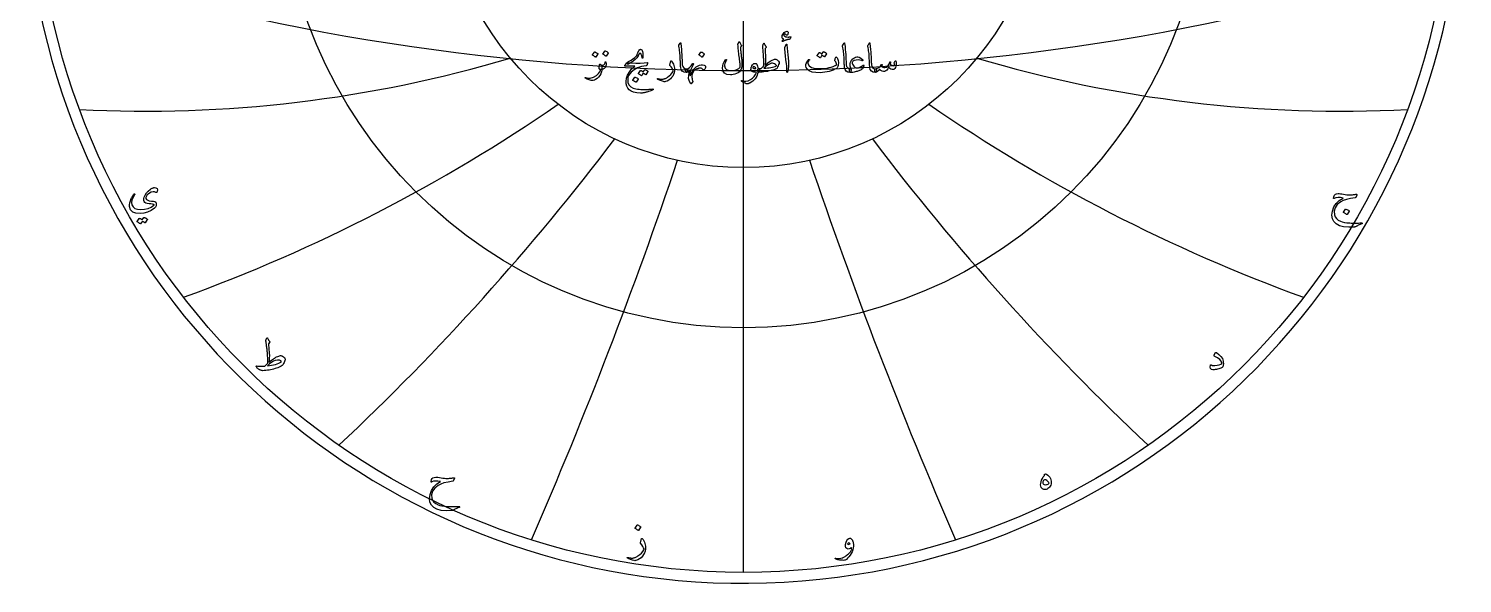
# Model space of a CAD drawing. Header units: millimetres. Extents: x -128 to 128, y -128 to 131.
# Drawn here: x -127.3 to 127.9, y -128 to -29.3 of the extents above; entities that cross this region are included whole.
import ezdxf

# ---------------------------------------------------------------- set-up
doc = ezdxf.new("R2010")
doc.units = ezdxf.units.MM
for name, color, linetype in [('CUT_OUTER', 1, 'Continuous'), ('ENGRAVE', 7, 'Continuous'), ('ENGRAVE_FINE', 8, 'Continuous'), ('TEXT', 5, 'Continuous')]:
    doc.layers.add(name, color=color, linetype=linetype)

msp = doc.modelspace()

# ---------------------------------------------------------------- linework, layer by layer
at = {"layer": 'CUT_OUTER'}
msp.add_arc((0, 0), 127.95, 185.9764, 87.8052, dxfattribs=at)
at = {"layer": 'ENGRAVE'}
for points in [[(0, -126), (0, 126)], [(0, -126), (0, -53.99)]]:
    msp.add_lwpolyline(points, dxfattribs=at)
for radius in [126, 82.48, 53.99]:
    msp.add_circle((0, 0), radius, dxfattribs=at)
for centre, radius, start, end in [((-106.5, 184.46), 228.41, 267.0638, 286.528), ((106.5, 184.46), 228.41, 253.472, 272.9362), ((-200.39, 200.39), 295.16, 289.9484, 304.5466), ((200.39, 200.39), 295.16, 235.4534, 250.0516), ((-367.59, 212.23), 432.4, 313.1212, 322.8533), ((367.59, 212.23), 432.4, 217.1467, 226.8788), ((-819.25, 219.52), 852.15, 336.50473, 341.37078), ((819.25, 219.52), 852.15, 198.62922, 203.49527)]:
    msp.add_arc(centre, radius, start, end, dxfattribs=at)
at = {"layer": 'ENGRAVE_FINE'}
msp.add_arc((0, 374), 410.72, 252.3099, 287.6901, dxfattribs=at)
at = {"layer": 'TEXT'}
for points in [[(8.19, -31.15), (8.1, -31.17), (8.01, -31.19), (7.93, -31.2), (7.85, -31.22), (7.79, -31.23), (7.73, -31.25), (7.68, -31.26), (7.63, -31.28), (7.59, -31.29), (7.53, -31.31), (7.47, -31.34), (7.4, -31.37), (7.32, -31.4), (7.23, -31.44), (7.13, -31.48), (7.02, -31.53), (6.98, -31.54), (6.94, -31.54), (6.91, -31.53), (6.88, -31.5), (6.87, -31.43), (6.91, -31.35), (7.01, -31.25), (7.17, -31.14), (7.05, -31.08), (6.96, -31), (6.9, -30.92), (6.86, -30.84), (6.86, -30.68), (6.9, -30.51), (6.98, -30.32), (7.11, -30.12), (7.26, -29.94), (7.42, -29.82), (7.59, -29.75), (7.76, -29.74), (7.85, -29.76), (7.91, -29.81), (7.95, -29.88), (7.95, -29.98), (7.93, -30.09), (7.91, -30.19), (7.87, -30.28), (7.82, -30.36), (7.77, -30.42), (7.73, -30.44), (7.68, -30.44), (7.65, -30.4), (7.6, -30.34), (7.55, -30.3), (7.49, -30.27), (7.43, -30.26), (7.36, -30.26), (7.3, -30.27), (7.25, -30.3), (7.2, -30.35), (7.17, -30.4), (7.16, -30.45), (7.18, -30.49), (7.21, -30.53), (7.35, -30.63), (7.51, -30.71), (7.7, -30.75), (7.92, -30.77), (7.94, -30.77), (7.96, -30.77), (7.99, -30.77), (8.01, -30.76), (8.04, -30.76), (8.07, -30.75), (8.1, -30.75), (8.14, -30.74), (8.18, -30.73), (8.21, -30.72), (8.24, -30.72), (8.27, -30.71), (8.29, -30.71), (8.32, -30.7), (8.33, -30.7), (8.35, -30.7), (8.38, -30.7), (8.4, -30.71), (8.42, -30.73), (8.44, -30.75), (8.45, -30.77), (8.45, -30.79), (8.45, -30.81), (8.44, -30.83), (8.37, -30.96), (8.31, -31.06), (8.25, -31.12), (8.19, -31.15)], [(-20.91, -35.48), (-20.86, -35.43), (-20.81, -35.38), (-20.76, -35.33), (-20.7, -35.28), (-20.63, -35.23), (-20.55, -35.18), (-20.47, -35.13), (-20.38, -35.08), (-20, -34.85), (-19.68, -34.65), (-19.44, -34.47), (-19.27, -34.32), (-19.13, -34.18), (-19.02, -34.02), (-18.93, -33.86), (-18.85, -33.69), (-18.82, -33.61), (-18.79, -33.53), (-18.76, -33.45), (-18.73, -33.38), (-18.7, -33.31), (-18.67, -33.25), (-18.64, -33.19), (-18.61, -33.14), (-18.56, -33.05), (-18.49, -32.99), (-18.42, -32.96), (-18.34, -32.94), (-18.27, -32.96), (-18.2, -32.99), (-18.13, -33.05), (-18.06, -33.14), (-17.98, -33.34), (-17.93, -33.62), (-17.9, -33.99), (-17.91, -34.45), (-17.91, -34.49), (-17.93, -34.52), (-17.95, -34.54), (-17.98, -34.54), (-18.01, -34.53), (-18.04, -34.52), (-18.06, -34.48), (-18.07, -34.44), (-18.12, -34.09), (-18.2, -33.84), (-18.31, -33.69), (-18.44, -33.64), (-18.47, -33.65), (-18.51, -33.66), (-18.54, -33.69), (-18.58, -33.74), (-18.59, -33.76), (-18.61, -33.79), (-18.63, -33.83), (-18.66, -33.87), (-18.68, -33.92), (-18.71, -33.97), (-18.75, -34.03), (-18.78, -34.1), (-18.99, -34.44), (-19.27, -34.76), (-19.63, -35.05), (-20.06, -35.32), (-20.06, -35.32), (-20.08, -35.33), (-20.1, -35.34), (-20.13, -35.36), (-20.17, -35.39), (-20.22, -35.42), (-20.28, -35.45), (-20.35, -35.49), (-20.49, -35.56), (-20.63, -35.58), (-20.77, -35.55), (-20.91, -35.48)], [(-11.28, -31.82), (-11.26, -31.8), (-11.25, -31.78), (-11.24, -31.78), (-11.22, -31.78), (-11.21, -31.79), (-11.19, -31.81), (-11.18, -31.86), (-11.17, -31.93), (-11.11, -32.47), (-11.06, -32.97), (-11.02, -33.43), (-10.99, -33.85), (-10.97, -34.21), (-10.96, -34.53), (-10.94, -34.82), (-10.93, -35.06), (-10.92, -35.27), (-10.91, -35.45), (-10.9, -35.58), (-10.9, -35.68), (-10.83, -35.98), (-10.69, -36.19), (-10.47, -36.33), (-10.17, -36.39), (-10.09, -36.41), (-10.04, -36.46), (-10.01, -36.54), (-10.02, -36.65), (-10.05, -36.82), (-10.09, -36.95), (-10.13, -37.02), (-10.17, -37.05), (-10.59, -36.99), (-10.9, -36.82), (-11.1, -36.55), (-11.19, -36.16), (-11.2, -35.97), (-11.21, -35.79), (-11.23, -35.6), (-11.24, -35.42), (-11.24, -35.23), (-11.25, -35.04), (-11.26, -34.85), (-11.27, -34.66), (-11.28, -34.31), (-11.3, -33.98), (-11.33, -33.69), (-11.36, -33.44), (-11.39, -33.2), (-11.43, -32.94), (-11.48, -32.67), (-11.53, -32.38), (-11.54, -32.33), (-11.53, -32.28), (-11.53, -32.24), (-11.51, -32.2)], [(-0.84, -31.65), (-0.83, -31.62), (-0.81, -31.61), (-0.79, -31.6), (-0.77, -31.59), (-0.74, -31.6), (-0.72, -31.61), (-0.71, -31.63), (-0.69, -31.66), (-0.63, -31.83), (-0.55, -31.97), (-0.48, -32.09), (-0.4, -32.19), (-0.37, -32.23), (-0.36, -32.27), (-0.38, -32.31), (-0.4, -32.36), (-0.42, -32.39), (-0.44, -32.41), (-0.45, -32.44), (-0.47, -32.46), (-0.48, -32.48), (-0.5, -32.5), (-0.51, -32.52), (-0.52, -32.53), (-0.54, -32.56), (-0.55, -32.59), (-0.56, -32.63), (-0.56, -32.68), (-0.55, -32.8), (-0.54, -32.94), (-0.53, -33.09), (-0.51, -33.25), (-0.49, -33.42), (-0.47, -33.6), (-0.45, -33.79), (-0.42, -34), (-0.4, -34.2), (-0.37, -34.39), (-0.35, -34.57), (-0.33, -34.74), (-0.32, -34.9), (-0.31, -35.04), (-0.3, -35.17), (-0.29, -35.3), (-0.28, -35.66), (-0.31, -36), (-0.38, -36.32), (-0.48, -36.62), (-0.59, -36.8), (-0.75, -36.97), (-0.97, -37.12), (-1.24, -37.26), (-1.54, -37.37), (-1.83, -37.45), (-2.09, -37.5), (-2.33, -37.51), (-2.95, -37.43), (-3.39, -37.19), (-3.65, -36.82), (-3.74, -36.29), (-3.71, -35.9), (-3.61, -35.52), (-3.43, -35.14), (-3.19, -34.77), (-3.17, -34.75), (-3.15, -34.74), (-3.13, -34.73), (-3.11, -34.74), (-3.09, -34.75), (-3.07, -34.76), (-3.06, -34.77), (-3.05, -34.79), (-3.05, -34.81), (-3.05, -34.84), (-3.05, -34.86), (-3.07, -34.88), (-3.23, -35.21), (-3.35, -35.48), (-3.41, -35.71), (-3.42, -35.89), (-3.3, -36.28), (-3.04, -36.55), (-2.64, -36.7), (-2.09, -36.74), (-1.6, -36.69), (-1.19, -36.56), (-0.85, -36.37), (-0.58, -36.11), (-0.58, -35.98), (-0.59, -35.83), (-0.61, -35.66), (-0.62, -35.47), (-0.65, -35.26), (-0.67, -35.03), (-0.71, -34.77), (-0.74, -34.49), (-0.78, -34.2), (-0.81, -33.92), (-0.84, -33.64), (-0.87, -33.37), (-0.9, -33.1), (-0.93, -32.83), (-0.95, -32.57), (-0.97, -32.31), (-1, -32.07), (-1, -32.04), (-0.99, -32.01), (-0.99, -31.99), (-0.98, -31.96)], [(3.59, -31.91), (3.61, -31.89), (3.62, -31.88), (3.64, -31.87), (3.65, -31.87), (3.66, -31.88), (3.67, -31.89), (3.69, -31.91), (3.7, -31.93), (3.74, -32.03), (3.79, -32.12), (3.83, -32.2), (3.87, -32.28), (3.91, -32.34), (3.94, -32.4), (3.98, -32.45), (4.01, -32.49), (4.03, -32.53), (4.04, -32.56), (4.03, -32.6), (4.01, -32.64), (3.86, -32.82), (3.85, -32.85), (3.83, -32.89), (3.83, -32.93), (3.83, -32.97), (3.85, -33.32), (3.87, -33.62), (3.89, -33.88), (3.9, -34.1), (3.91, -34.28), (3.92, -34.42), (3.92, -34.52), (3.92, -34.58), (3.92, -34.75), (3.92, -34.92), (3.91, -35.08), (3.9, -35.23), (3.88, -35.37), (3.87, -35.5), (3.85, -35.63), (3.83, -35.74), (4.32, -35.36), (4.75, -35.07), (5.11, -34.87), (5.4, -34.75), (5.53, -34.72), (5.65, -34.71), (5.76, -34.71), (5.85, -34.74), (5.97, -34.8), (6.09, -34.91), (6.21, -35.05), (6.32, -35.23), (6.33, -35.27), (6.34, -35.32), (6.34, -35.38), (6.33, -35.44), (6.25, -35.66), (6.17, -35.88), (6.07, -36.08), (5.96, -36.27), (5.85, -36.39), (5.69, -36.5), (5.49, -36.59), (5.24, -36.66), (4.91, -36.73), (4.59, -36.8), (4.26, -36.86), (3.94, -36.91), (3.62, -36.96), (3.31, -36.99), (2.99, -37.02), (2.68, -37.05), (2.65, -37.04), (2.61, -37.01), (2.59, -36.96), (2.56, -36.89), (2.53, -36.8), (2.52, -36.72), (2.52, -36.64), (2.53, -36.56), (2.55, -36.49), (2.58, -36.44), (2.63, -36.41), (2.68, -36.39), (2.76, -36.39), (2.83, -36.38), (2.89, -36.38), (2.95, -36.37), (3.01, -36.36), (3.07, -36.36), (3.12, -36.35), (3.16, -36.35), (3.57, -35.96), (3.57, -35.94), (3.57, -35.92), (3.58, -35.89), (3.58, -35.86), (3.59, -35.82), (3.59, -35.78), (3.59, -35.73), (3.6, -35.68), (3.6, -35.62), (3.6, -35.56), (3.6, -35.5), (3.6, -35.43), (3.6, -35.36), (3.6, -35.28), (3.6, -35.2), (3.6, -35.12), (3.6, -35.03), (3.6, -34.92), (3.6, -34.79), (3.59, -34.64), (3.58, -34.48), (3.57, -34.3), (3.56, -34.1), (3.55, -33.89), (3.51, -33.41), (3.49, -33.04), (3.46, -32.77), (3.44, -32.59), (3.42, -32.48), (3.41, -32.39), (3.4, -32.33), (3.4, -32.3), (3.42, -32.24), (3.44, -32.18), (3.47, -32.13), (3.49, -32.08), (3.51, -32.03), (3.54, -31.99), (3.56, -31.95), (3.59, -31.91)], [(7.53, -32.18), (7.6, -32.05), (7.66, -32), (7.7, -32.04), (7.73, -32.17), (7.89, -33.95), (7.99, -35.04), (8.01, -35.91), (7.96, -36.56), (7.83, -36.99), (7.8, -37.03), (7.78, -37.05), (7.76, -37.05), (7.75, -37.04), (7.74, -37.02), (7.73, -36.99), (7.72, -36.95), (7.72, -36.91), (7.72, -36.6), (7.7, -36.27), (7.68, -35.91), (7.63, -35.54), (7.62, -35.45), (7.59, -35.18), (7.55, -34.76), (7.48, -34.16), (7.32, -32.85), (7.32, -32.78), (7.32, -32.72), (7.33, -32.66), (7.35, -32.6)], [(17.89, -31.82), (17.91, -31.8), (17.92, -31.78), (17.93, -31.78), (17.95, -31.78), (17.96, -31.79), (17.98, -31.81), (17.99, -31.86), (18, -31.93), (18.06, -32.47), (18.11, -32.97), (18.15, -33.43), (18.18, -33.85), (18.2, -34.21), (18.21, -34.53), (18.23, -34.82), (18.24, -35.06), (18.25, -35.27), (18.26, -35.45), (18.27, -35.58), (18.27, -35.68), (18.34, -35.98), (18.48, -36.19), (18.7, -36.33), (19, -36.39), (19.08, -36.41), (19.13, -36.46), (19.16, -36.54), (19.15, -36.65), (19.12, -36.82), (19.08, -36.95), (19.04, -37.02), (19, -37.05), (18.58, -36.99), (18.27, -36.82), (18.07, -36.55), (17.98, -36.16), (17.97, -35.97), (17.96, -35.79), (17.94, -35.6), (17.93, -35.42), (17.93, -35.23), (17.92, -35.04), (17.91, -34.85), (17.9, -34.66), (17.89, -34.31), (17.87, -33.98), (17.84, -33.69), (17.81, -33.44), (17.78, -33.2), (17.74, -32.94), (17.69, -32.67), (17.64, -32.38), (17.63, -32.33), (17.64, -32.28), (17.64, -32.24), (17.66, -32.2)], [(22.39, -31.82), (22.4, -31.8), (22.41, -31.78), (22.43, -31.78), (22.44, -31.78), (22.46, -31.79), (22.47, -31.81), (22.48, -31.86), (22.5, -31.93), (22.56, -32.47), (22.61, -32.97), (22.64, -33.43), (22.67, -33.85), (22.69, -34.21), (22.7, -34.53), (22.72, -34.82), (22.73, -35.06), (22.74, -35.27), (22.75, -35.45), (22.76, -35.58), (22.76, -35.68), (22.83, -35.98), (22.97, -36.19), (23.19, -36.33), (23.49, -36.39), (23.57, -36.41), (23.63, -36.46), (23.65, -36.54), (23.64, -36.65), (23.61, -36.82), (23.57, -36.95), (23.53, -37.02), (23.49, -37.05), (23.07, -36.99), (22.76, -36.82), (22.56, -36.55), (22.47, -36.16), (22.46, -35.97), (22.45, -35.79), (22.44, -35.6), (22.43, -35.42), (22.42, -35.23), (22.41, -35.04), (22.4, -34.85), (22.39, -34.66), (22.38, -34.31), (22.36, -33.98), (22.34, -33.69), (22.31, -33.44), (22.27, -33.2), (22.23, -32.94), (22.19, -32.67), (22.13, -32.38), (22.13, -32.33), (22.13, -32.28), (22.14, -32.24), (22.16, -32.2)], [(-25.48, -35.62), (-25.4, -35.73), (-25.33, -35.84), (-25.28, -35.95), (-25.25, -36.05), (-25.24, -36.16), (-25.23, -36.3), (-25.23, -36.45), (-25.24, -36.63), (-25.3, -36.97), (-25.42, -37.29), (-25.6, -37.59), (-25.83, -37.89), (-26.08, -38.14), (-26.33, -38.32), (-26.56, -38.44), (-26.79, -38.48), (-27.15, -38.47), (-27.5, -38.4), (-27.83, -38.28), (-28.16, -38.1), (-28.18, -38.09), (-28.2, -38.07), (-28.21, -38.06), (-28.22, -38.04), (-28.22, -38.02), (-28.21, -38), (-28.21, -37.99), (-28.19, -37.97), (-28.18, -37.97), (-28.16, -37.96), (-28.14, -37.97), (-28.11, -37.97), (-27.99, -38.01), (-27.88, -38.03), (-27.77, -38.06), (-27.66, -38.07), (-27.56, -38.08), (-27.46, -38.08), (-27.37, -38.08), (-27.28, -38.07), (-26.7, -37.9), (-26.2, -37.63), (-25.8, -37.24), (-25.49, -36.75), (-25.48, -36.73), (-25.48, -36.71), (-25.48, -36.67), (-25.48, -36.63), (-25.49, -36.6), (-25.53, -36.56), (-25.59, -36.51), (-25.67, -36.45), (-25.7, -36.41), (-25.73, -36.35), (-25.73, -36.29), (-25.73, -36.22), (-25.62, -35.67), (-25.6, -35.6), (-25.56, -35.56), (-25.53, -35.57), (-25.48, -35.62)], [(-26.52, -33.42), (-26.52, -33.41), (-26.5, -33.41), (-26.49, -33.41), (-26.47, -33.41), (-26.33, -33.47), (-26.19, -33.54), (-26.07, -33.62), (-25.95, -33.71), (-25.94, -33.73), (-25.93, -33.74), (-25.94, -33.76), (-25.94, -33.77), (-26.29, -34.32), (-26.3, -34.34), (-26.31, -34.34), (-26.33, -34.33), (-26.36, -34.32), (-26.38, -34.3), (-26.41, -34.28), (-26.45, -34.25), (-26.51, -34.21), (-26.58, -34.17), (-26.66, -34.12), (-26.76, -34.06), (-26.87, -34), (-26.88, -33.99), (-26.89, -33.98), (-26.89, -33.96), (-26.88, -33.95)], [(-24.57, -35.14), (-24.54, -35.14), (-24.51, -35.16), (-24.49, -35.19), (-24.49, -35.22), (-24.47, -35.48), (-24.48, -35.71), (-24.52, -35.91), (-24.59, -36.09), (-24.69, -36.25), (-24.82, -36.37), (-24.98, -36.45), (-25.17, -36.5), (-25.31, -36.52), (-25.44, -36.51), (-25.56, -36.49), (-25.67, -36.45), (-25.71, -36.42), (-25.73, -36.37), (-25.74, -36.3), (-25.73, -36.22), (-25.62, -35.67), (-25.61, -35.62), (-25.6, -35.59), (-25.58, -35.57), (-25.57, -35.56), (-25.55, -35.57), (-25.53, -35.58), (-25.51, -35.59), (-25.49, -35.62), (-25.43, -35.68), (-25.36, -35.73), (-25.28, -35.76), (-25.17, -35.78), (-25.07, -35.78), (-24.97, -35.76), (-24.88, -35.73), (-24.8, -35.67), (-24.73, -35.58), (-24.68, -35.48), (-24.65, -35.37), (-24.64, -35.23), (-24.64, -35.19), (-24.63, -35.16), (-24.6, -35.14), (-24.57, -35.14)], [(-24.7, -33.25), (-24.69, -33.24), (-24.67, -33.23), (-24.66, -33.23), (-24.64, -33.23), (-24.5, -33.29), (-24.36, -33.36), (-24.24, -33.44), (-24.12, -33.54), (-24.11, -33.55), (-24.11, -33.57), (-24.11, -33.58), (-24.11, -33.6), (-24.46, -34.15), (-24.47, -34.16), (-24.49, -34.17), (-24.5, -34.16), (-24.53, -34.14), (-24.55, -34.13), (-24.58, -34.11), (-24.63, -34.08), (-24.68, -34.04), (-24.75, -34), (-24.83, -33.95), (-24.93, -33.89), (-25.04, -33.82), (-25.05, -33.81), (-25.06, -33.8), (-25.06, -33.79), (-25.05, -33.78)], [(-20.12, -35.35), (-19.19, -35.39), (-18.39, -35.39), (-17.71, -35.37), (-17.15, -35.31), (-17.14, -35.31), (-17.12, -35.31), (-17.11, -35.31), (-17.1, -35.32), (-17.09, -35.33), (-17.09, -35.34), (-17.09, -35.36), (-17.09, -35.38), (-17.1, -35.44), (-17.12, -35.5), (-17.13, -35.56), (-17.14, -35.61), (-17.16, -35.65), (-17.17, -35.69), (-17.18, -35.73), (-17.19, -35.75), (-17.21, -35.8), (-17.24, -35.83), (-17.27, -35.85), (-17.31, -35.86), (-18.15, -36.01), (-18.87, -36.25), (-19.5, -36.58), (-20.01, -36.99), (-20.27, -37.28), (-20.45, -37.59), (-20.57, -37.92), (-20.62, -38.27), (-20.57, -38.82), (-20.4, -39.26), (-20.09, -39.6), (-19.64, -39.85), (-19.41, -39.92), (-19.16, -39.98), (-18.89, -40.03), (-18.59, -40.06), (-18.27, -40.09), (-17.93, -40.1), (-17.57, -40.1), (-17.18, -40.09), (-17.05, -40.08), (-16.91, -40.07), (-16.78, -40.06), (-16.65, -40.05), (-16.52, -40.04), (-16.4, -40.03), (-16.28, -40.01), (-16.17, -40), (-16.13, -40), (-16.11, -40.01), (-16.09, -40.03), (-16.09, -40.06), (-16.09, -40.09), (-16.1, -40.12), (-16.11, -40.14), (-16.13, -40.15), (-16.34, -40.24), (-16.53, -40.32), (-16.71, -40.39), (-16.89, -40.45), (-17.05, -40.5), (-17.2, -40.55), (-17.33, -40.59), (-17.46, -40.62), (-17.58, -40.65), (-17.69, -40.67), (-17.8, -40.69), (-17.91, -40.7), (-18.02, -40.72), (-18.12, -40.72), (-18.22, -40.73), (-18.32, -40.73), (-19, -40.67), (-19.56, -40.56), (-20.02, -40.38), (-20.36, -40.14), (-20.6, -39.85), (-20.78, -39.5), (-20.88, -39.1), (-20.9, -38.66), (-20.83, -38.1), (-20.66, -37.56), (-20.39, -37.04), (-20.02, -36.54), (-19.88, -36.38), (-19.71, -36.24), (-19.53, -36.1), (-19.33, -35.96), (-21.09, -35.95), (-21.13, -35.93), (-21.15, -35.9), (-21.14, -35.85), (-21.11, -35.79), (-21.05, -35.7), (-21, -35.62), (-20.95, -35.55), (-20.91, -35.48), (-20.87, -35.43), (-20.84, -35.39), (-20.81, -35.36), (-20.79, -35.33), (-20.74, -35.33), (-20.62, -35.33), (-20.41, -35.34), (-20.12, -35.35)], [(-12.94, -35.02), (-12.94, -35.01), (-12.94, -35), (-12.93, -34.99), (-12.92, -34.98), (-12.9, -34.98), (-12.88, -34.99), (-12.85, -35.01), (-12.81, -35.04), (-12.68, -35.2), (-12.57, -35.38), (-12.47, -35.59), (-12.39, -35.82), (-12.33, -36.07), (-12.3, -36.31), (-12.28, -36.55), (-12.29, -36.79), (-12.36, -37.1), (-12.46, -37.4), (-12.61, -37.69), (-12.8, -37.97), (-13.03, -38.22), (-13.29, -38.42), (-13.58, -38.58), (-13.9, -38.69), (-13.99, -38.7), (-14.08, -38.71), (-14.16, -38.7), (-14.25, -38.68), (-14.45, -38.61), (-14.63, -38.54), (-14.79, -38.48), (-14.94, -38.43), (-15.06, -38.38), (-15.16, -38.33), (-15.24, -38.29), (-15.3, -38.26), (-15.32, -38.25), (-15.33, -38.24), (-15.33, -38.22), (-15.33, -38.21), (-15.33, -38.2), (-15.33, -38.19), (-15.32, -38.17), (-15.31, -38.16), (-15.3, -38.15), (-15.28, -38.15), (-15.27, -38.15), (-15.25, -38.16), (-15.12, -38.19), (-15, -38.22), (-14.89, -38.24), (-14.78, -38.25), (-14.68, -38.26), (-14.58, -38.27), (-14.48, -38.27), (-14.39, -38.26), (-14.3, -38.24), (-14.2, -38.22), (-14.1, -38.19), (-14, -38.15), (-13.9, -38.11), (-13.79, -38.05), (-13.68, -37.99), (-13.56, -37.92), (-13.24, -37.68), (-12.96, -37.43), (-12.74, -37.16), (-12.55, -36.87), (-12.54, -36.85), (-12.53, -36.82), (-12.53, -36.79), (-12.54, -36.75), (-12.61, -36.55), (-12.73, -36.32), (-12.9, -36.08), (-13.1, -35.8), (-13.11, -35.79), (-13.12, -35.77), (-13.12, -35.76), (-13.12, -35.75)], [(-9.01, -36.99), (-9.09, -37.16), (-9.15, -37.34), (-9.19, -37.53), (-9.2, -37.73), (-9.19, -37.93), (-9.17, -38.15), (-9.12, -38.37), (-9.05, -38.6), (-9.05, -38.63), (-9.04, -38.65), (-9.05, -38.68), (-9.05, -38.69), (-9.32, -39.06), (-9.34, -39.09), (-9.36, -39.1), (-9.38, -39.11), (-9.4, -39.1), (-9.64, -38.67), (-9.77, -38.15), (-9.76, -37.53), (-9.63, -36.81), (-9.75, -36.91), (-9.89, -36.99), (-10.03, -37.03), (-10.17, -37.05), (-10.2, -37.04), (-10.23, -37.01), (-10.26, -36.96), (-10.28, -36.89), (-10.29, -36.85), (-10.3, -36.81), (-10.31, -36.77), (-10.32, -36.73), (-10.32, -36.69), (-10.32, -36.65), (-10.33, -36.61), (-10.33, -36.57), (-10.33, -36.49), (-10.3, -36.44), (-10.25, -36.41), (-10.17, -36.39), (-9.88, -36.33), (-9.6, -36.16), (-9.34, -35.9), (-9.09, -35.55), (-9.06, -35.51), (-9.02, -35.48), (-8.99, -35.47), (-8.95, -35.48), (-8.93, -35.51), (-8.91, -35.53), (-8.91, -35.56), (-8.92, -35.59), (-8.99, -35.71), (-9.05, -35.82), (-9.11, -35.94), (-9.17, -36.06), (-9.22, -36.18), (-9.27, -36.3), (-9.33, -36.43), (-9.37, -36.55), (-9.48, -36.9), (-9.54, -37.19), (-9.55, -37.44), (-9.52, -37.65), (-9.52, -37.65), (-9.51, -37.66), (-9.51, -37.66), (-9.51, -37.66), (-9.51, -37.66), (-9.51, -37.66), (-9.51, -37.65), (-9.5, -37.65), (-9.46, -37.54), (-9.41, -37.44), (-9.37, -37.34), (-9.32, -37.24), (-9.27, -37.15), (-9.22, -37.06), (-9.16, -36.96), (-9.11, -36.87), (-9.06, -36.81), (-9.03, -36.77), (-8.99, -36.76), (-8.97, -36.77), (-8.95, -36.8), (-8.96, -36.84), (-8.98, -36.91), (-9.01, -36.99)], [(-7.18, -36.6), (-7.28, -36.45), (-7.4, -36.35), (-7.55, -36.3), (-7.73, -36.29), (-7.83, -36.3), (-7.93, -36.32), (-8.03, -36.34), (-8.13, -36.37), (-8.22, -36.4), (-8.32, -36.43), (-8.42, -36.47), (-8.51, -36.52), (-8.67, -36.63), (-8.83, -36.78), (-8.97, -36.98), (-9.11, -37.22), (-9.14, -37.27), (-9.18, -37.3), (-9.21, -37.31), (-9.24, -37.3), (-9.27, -37.27), (-9.28, -37.24), (-9.28, -37.2), (-9.26, -37.15), (-9.23, -37.1), (-9.21, -37.04), (-9.18, -37), (-9.16, -36.96), (-9.15, -36.92), (-9.13, -36.9), (-9.12, -36.87), (-9.11, -36.86), (-9, -36.7), (-8.89, -36.55), (-8.78, -36.41), (-8.66, -36.29), (-8.54, -36.18), (-8.42, -36.08), (-8.3, -36), (-8.18, -35.92), (-7.85, -35.77), (-7.55, -35.7), (-7.28, -35.69), (-7.02, -35.75), (-6.91, -35.81), (-6.84, -35.88), (-6.79, -35.96), (-6.77, -36.07), (-6.78, -36.2), (-6.82, -36.33), (-6.89, -36.46), (-6.99, -36.57), (-7.05, -36.62), (-7.1, -36.64), (-7.15, -36.63), (-7.18, -36.6)], [(-7.58, -33.43), (-7.57, -33.42), (-7.56, -33.42), (-7.54, -33.41), (-7.52, -33.42), (-7.38, -33.47), (-7.25, -33.54), (-7.12, -33.63), (-7.01, -33.72), (-7, -33.74), (-6.99, -33.75), (-6.99, -33.76), (-7, -33.78), (-7.34, -34.33), (-7.35, -34.34), (-7.37, -34.35), (-7.39, -34.34), (-7.41, -34.32), (-7.43, -34.31), (-7.47, -34.29), (-7.51, -34.26), (-7.57, -34.22), (-7.63, -34.18), (-7.72, -34.13), (-7.81, -34.07), (-7.92, -34), (-7.94, -33.99), (-7.94, -33.98), (-7.94, -33.97), (-7.94, -33.96)], [(2.54, -37.13), (2.37, -37.72), (2.08, -38.22), (1.68, -38.63), (1.16, -38.93), (1.09, -38.96), (1.02, -38.99), (0.95, -39.02), (0.88, -39.04), (0.81, -39.06), (0.75, -39.07), (0.68, -39.08), (0.62, -39.08), (0.46, -39.06), (0.26, -38.98), (0, -38.84), (-0.31, -38.64), (-0.34, -38.61), (-0.36, -38.59), (-0.37, -38.56), (-0.36, -38.53), (-0.34, -38.51), (-0.32, -38.5), (-0.29, -38.51), (-0.26, -38.52), (0.06, -38.62), (0.42, -38.62), (0.82, -38.52), (1.26, -38.31), (1.62, -38.07), (1.91, -37.78), (2.15, -37.45), (2.32, -37.08), (2.32, -37.07), (2.31, -37.06), (2.31, -37.05), (2.3, -37.05), (2.05, -37.03), (1.83, -37), (1.66, -36.96), (1.52, -36.9), (1.41, -36.81), (1.35, -36.69), (1.32, -36.53), (1.33, -36.33), (1.34, -36.31), (1.34, -36.28), (1.35, -36.26), (1.35, -36.23), (1.36, -36.2), (1.37, -36.17), (1.38, -36.14), (1.39, -36.11), (1.48, -35.9), (1.58, -35.73), (1.7, -35.59), (1.84, -35.49), (1.98, -35.44), (2.11, -35.44), (2.23, -35.49), (2.34, -35.61), (2.43, -35.77), (2.51, -35.95), (2.55, -36.16), (2.58, -36.39), (2.59, -36.39), (2.61, -36.39), (2.62, -36.39), (2.63, -36.39), (2.65, -36.39), (2.66, -36.39), (2.67, -36.38), (2.69, -36.38), (2.74, -36.4), (2.78, -36.43), (2.8, -36.48), (2.82, -36.55), (2.83, -36.63), (2.83, -36.71), (2.82, -36.8), (2.8, -36.88), (2.77, -36.95), (2.75, -37), (2.72, -37.03), (2.69, -37.05), (2.55, -37.05), (2.55, -37.06), (2.55, -37.08), (2.54, -37.1), (2.54, -37.13)], [(5.15, -35.4), (5.11, -35.41), (5.08, -35.41), (5.04, -35.42), (5, -35.43), (4.64, -35.57), (4.29, -35.76), (3.94, -36.01), (3.6, -36.32), (3.94, -36.29), (4.27, -36.25), (4.57, -36.21), (4.86, -36.16), (5.13, -36.11), (5.38, -36.05), (5.62, -35.98), (5.84, -35.91), (5.86, -35.9), (5.87, -35.89), (5.87, -35.87), (5.86, -35.85), (5.7, -35.66), (5.53, -35.52), (5.35, -35.44), (5.15, -35.4)], [(16.57, -34.35), (16.62, -34.41), (16.67, -34.47), (16.71, -34.55), (16.74, -34.63), (16.78, -34.71), (16.81, -34.81), (16.83, -34.9), (16.85, -35.01), (16.88, -35.21), (16.88, -35.42), (16.87, -35.62), (16.84, -35.82), (16.78, -36), (16.72, -36.14), (16.64, -36.25), (16.54, -36.33), (16.25, -36.48), (15.93, -36.63), (15.59, -36.75), (15.24, -36.86), (14.87, -36.95), (14.48, -37.01), (14.07, -37.06), (13.64, -37.1), (12.84, -37.09), (12.19, -36.98), (11.67, -36.76), (11.3, -36.44), (11.15, -36.19), (11.08, -35.93), (11.09, -35.64), (11.19, -35.33), (11.22, -35.27), (11.26, -35.2), (11.3, -35.13), (11.34, -35.06), (11.4, -34.99), (11.45, -34.92), (11.51, -34.84), (11.58, -34.77), (11.6, -34.74), (11.63, -34.73), (11.65, -34.73), (11.67, -34.73), (11.69, -34.74), (11.71, -34.75), (11.72, -34.77), (11.73, -34.79), (11.73, -34.81), (11.73, -34.83), (11.72, -34.85), (11.7, -34.87), (11.64, -34.94), (11.59, -35.02), (11.54, -35.1), (11.49, -35.18), (11.46, -35.26), (11.45, -35.33), (11.45, -35.41), (11.46, -35.48), (11.68, -35.89), (12.11, -36.18), (12.74, -36.34), (13.56, -36.38), (14.02, -36.37), (14.45, -36.33), (14.86, -36.27), (15.25, -36.19), (15.62, -36.09), (15.97, -35.97), (16.3, -35.83), (16.6, -35.67), (16.57, -35.52), (16.5, -35.36), (16.4, -35.18), (16.25, -34.98), (16.25, -34.96), (16.25, -34.92), (16.26, -34.87), (16.27, -34.8), (16.27, -34.8), (16.27, -34.79), (16.28, -34.78), (16.28, -34.78), (16.3, -34.69), (16.33, -34.58), (16.38, -34.47), (16.44, -34.35), (16.46, -34.31), (16.49, -34.29), (16.53, -34.31), (16.57, -34.35)], [(14.21, -33.38), (14.22, -33.37), (14.23, -33.37), (14.25, -33.36), (14.27, -33.37), (14.34, -33.39), (14.41, -33.42), (14.47, -33.45), (14.54, -33.49), (14.6, -33.53), (14.66, -33.57), (14.72, -33.61), (14.78, -33.66), (14.79, -33.68), (14.8, -33.69), (14.8, -33.71), (14.79, -33.73), (14.44, -34.28), (14.43, -34.29), (14.42, -34.29), (14.4, -34.28), (14.37, -34.27), (14.36, -34.25), (14.33, -34.23), (14.3, -34.21), (14.25, -34.18), (14.2, -34.15), (14.13, -34.11), (14.05, -34.06), (13.96, -34.01), (13.69, -34.44), (13.67, -34.45), (13.66, -34.46), (13.64, -34.45), (13.61, -34.43), (13.59, -34.42), (13.56, -34.4), (13.52, -34.37), (13.46, -34.33), (13.39, -34.29), (13.31, -34.24), (13.21, -34.18), (13.1, -34.11), (13.09, -34.1), (13.09, -34.09), (13.09, -34.08), (13.1, -34.07), (13.45, -33.54), (13.46, -33.53), (13.47, -33.53), (13.49, -33.52), (13.51, -33.53), (13.57, -33.54), (13.63, -33.57), (13.69, -33.59), (13.74, -33.62), (13.8, -33.66), (13.85, -33.69), (13.9, -33.73), (13.95, -33.76)], [(21.44, -35.86), (21.25, -36.3), (21.22, -36.34), (21.2, -36.38), (21.18, -36.4), (21.15, -36.42), (21.04, -36.5), (20.92, -36.57), (20.79, -36.64), (20.65, -36.7), (20.51, -36.76), (20.36, -36.81), (20.2, -36.87), (20.03, -36.91), (19.72, -36.99), (19.44, -37.04), (19.2, -37.06), (19, -37.05), (18.92, -37.01), (18.87, -36.94), (18.84, -36.84), (18.85, -36.7), (18.86, -36.57), (18.89, -36.48), (18.93, -36.42), (18.97, -36.39), (18.98, -36.39), (18.98, -36.39), (18.99, -36.39), (19, -36.39), (19.05, -36.4), (19.11, -36.4), (19.16, -36.4), (19.21, -36.39), (19.12, -36.26), (19.05, -36.12), (19, -35.96), (18.98, -35.79), (18.97, -35.48), (19.03, -35.21), (19.14, -34.97), (19.3, -34.77), (19.52, -34.57), (19.73, -34.43), (19.94, -34.32), (20.14, -34.27), (20.36, -34.27), (20.6, -34.35), (20.88, -34.51), (21.18, -34.75), (21.22, -34.79), (21.23, -34.83), (21.23, -34.87), (21.21, -34.92), (21.18, -34.95), (21.15, -34.97), (21.11, -34.98), (21.06, -34.96), (20.72, -34.86), (20.38, -34.83), (20.03, -34.86), (19.69, -34.95), (19.55, -35.01), (19.45, -35.07), (19.37, -35.14), (19.33, -35.22), (19.32, -35.31), (19.35, -35.44), (19.42, -35.59), (19.52, -35.77), (19.65, -35.95), (19.77, -36.08), (19.88, -36.17), (19.99, -36.22), (20.21, -36.24), (20.44, -36.21), (20.68, -36.14), (20.91, -36.01), (21.12, -35.87), (21.23, -35.8), (21.31, -35.76), (21.38, -35.75), (21.42, -35.77), (21.44, -35.79), (21.45, -35.81), (21.45, -35.84), (21.44, -35.86)], [(27.01, -34.98), (27.03, -34.97), (27.05, -34.97), (27.07, -34.99), (27.09, -35.02), (27.12, -35.08), (27.14, -35.15), (27.15, -35.26), (27.16, -35.38), (27.16, -35.53), (27.15, -35.67), (27.13, -35.8), (27.11, -35.93), (27.02, -36.19), (26.93, -36.38), (26.84, -36.49), (26.73, -36.53), (26.47, -36.51), (26.24, -36.45), (26.02, -36.33), (25.82, -36.16), (25.68, -36.43), (25.52, -36.64), (25.34, -36.79), (25.12, -36.88), (24.9, -36.9), (24.68, -36.84), (24.45, -36.71), (24.22, -36.5), (24.03, -36.74), (23.85, -36.91), (23.67, -37.01), (23.49, -37.05), (23.46, -37.03), (23.42, -36.97), (23.39, -36.87), (23.36, -36.73), (23.35, -36.59), (23.37, -36.49), (23.41, -36.42), (23.49, -36.39), (23.83, -36.32), (24.12, -36.17), (24.37, -35.95), (24.58, -35.66), (24.59, -35.64), (24.6, -35.63), (24.62, -35.62), (24.63, -35.62), (24.65, -35.62), (24.66, -35.63), (24.68, -35.64), (24.69, -35.65), (24.7, -35.69), (24.68, -35.76), (24.64, -35.85), (24.58, -35.97), (24.66, -36.06), (24.78, -36.13), (24.95, -36.18), (25.17, -36.2), (25.43, -36.14), (25.67, -35.96), (25.87, -35.65), (26.03, -35.22), (26.04, -35.19), (26.05, -35.18), (26.06, -35.17), (26.07, -35.17), (26.09, -35.17), (26.11, -35.17), (26.13, -35.18), (26.14, -35.19), (26.15, -35.21), (26.15, -35.23), (26.16, -35.25), (26.15, -35.27), (26.08, -35.57), (26.17, -35.65), (26.27, -35.71), (26.39, -35.77), (26.52, -35.82), (26.66, -35.85), (26.76, -35.86), (26.83, -35.84), (26.87, -35.8), (26.88, -35.73), (26.87, -35.64), (26.85, -35.52), (26.8, -35.38), (26.81, -35.33), (26.85, -35.25), (26.91, -35.13), (27.01, -34.98)], [(-19.35, -37.89), (-19.34, -37.89), (-19.32, -37.88), (-19.31, -37.88), (-19.29, -37.88), (-19.15, -37.94), (-19.01, -38.01), (-18.89, -38.09), (-18.77, -38.18), (-18.76, -38.2), (-18.76, -38.21), (-18.76, -38.23), (-18.77, -38.24), (-19.11, -38.79), (-19.12, -38.81), (-19.14, -38.81), (-19.16, -38.8), (-19.18, -38.79), (-19.2, -38.77), (-19.23, -38.75), (-19.28, -38.72), (-19.33, -38.69), (-19.4, -38.64), (-19.48, -38.59), (-19.58, -38.53), (-19.69, -38.47), (-19.7, -38.46), (-19.71, -38.45), (-19.71, -38.44), (-19.7, -38.42)], [(-17.6, -36.57), (-17.6, -36.56), (-17.58, -36.55), (-17.57, -36.55), (-17.55, -36.55), (-17.47, -36.58), (-17.41, -36.61), (-17.34, -36.64), (-17.27, -36.68), (-17.21, -36.71), (-17.15, -36.75), (-17.09, -36.8), (-17.03, -36.85), (-17.02, -36.86), (-17.01, -36.88), (-17.02, -36.9), (-17.02, -36.91), (-17.37, -37.47), (-17.38, -37.47), (-17.4, -37.47), (-17.41, -37.47), (-17.44, -37.45), (-17.45, -37.44), (-17.48, -37.42), (-17.52, -37.4), (-17.56, -37.37), (-17.62, -37.33), (-17.68, -37.29), (-17.76, -37.25), (-17.85, -37.2), (-18.13, -37.63), (-18.14, -37.64), (-18.16, -37.64), (-18.18, -37.64), (-18.2, -37.62), (-18.22, -37.6), (-18.25, -37.58), (-18.3, -37.55), (-18.35, -37.52), (-18.42, -37.47), (-18.5, -37.42), (-18.6, -37.36), (-18.71, -37.3), (-18.72, -37.29), (-18.72, -37.28), (-18.72, -37.27), (-18.71, -37.26), (-18.36, -36.73), (-18.35, -36.72), (-18.34, -36.71), (-18.32, -36.71), (-18.3, -36.71), (-18.24, -36.73), (-18.18, -36.75), (-18.12, -36.78), (-18.07, -36.81), (-18.02, -36.84), (-17.96, -36.88), (-17.91, -36.91), (-17.87, -36.95)], [(2.19, -36.31), (2.11, -36.18), (2.03, -36.09), (1.94, -36.03), (1.84, -36.01), (1.78, -36.03), (1.73, -36.05), (1.68, -36.09), (1.64, -36.13), (1.63, -36.15), (1.63, -36.18), (1.64, -36.2), (1.66, -36.23), (1.73, -36.3), (1.84, -36.34), (1.98, -36.37), (2.16, -36.37), (2.18, -36.37), (2.19, -36.36), (2.19, -36.34), (2.19, -36.31)], [(-104.59, -58.39), (-104.84, -58.3), (-105.12, -58.3), (-105.43, -58.38), (-105.77, -58.54), (-105.98, -58.69), (-106.16, -58.86), (-106.3, -59.07), (-106.41, -59.31), (-106.42, -59.36), (-106.42, -59.41), (-106.41, -59.46), (-106.39, -59.51), (-106.27, -59.68), (-106.07, -59.8), (-105.78, -59.89), (-105.4, -59.93), (-105.04, -59.97), (-104.77, -60.04), (-104.6, -60.14), (-104.54, -60.28), (-104.53, -60.56), (-104.58, -60.81), (-104.7, -61.03), (-104.88, -61.22), (-105.46, -61.62), (-106.08, -61.9), (-106.73, -62.09), (-107.42, -62.17), (-108.17, -62.12), (-108.73, -61.9), (-109.11, -61.49), (-109.29, -60.92), (-109.3, -60.6), (-109.26, -60.26), (-109.15, -59.89), (-109, -59.5), (-108.94, -59.38), (-108.88, -59.28), (-108.83, -59.18), (-108.77, -59.08), (-108.71, -58.98), (-108.64, -58.89), (-108.58, -58.8), (-108.51, -58.71), (-108.47, -58.68), (-108.44, -58.66), (-108.41, -58.67), (-108.38, -58.7), (-108.37, -58.73), (-108.37, -58.77), (-108.37, -58.8), (-108.39, -58.84), (-108.71, -59.35), (-108.9, -59.81), (-108.96, -60.22), (-108.89, -60.59), (-108.66, -60.97), (-108.33, -61.24), (-107.89, -61.39), (-107.34, -61.44), (-106.64, -61.38), (-106.01, -61.24), (-105.45, -61.01), (-104.95, -60.69), (-104.92, -60.66), (-104.91, -60.63), (-104.92, -60.61), (-104.95, -60.58), (-105.05, -60.53), (-105.23, -60.49), (-105.49, -60.45), (-105.82, -60.42), (-106.16, -60.38), (-106.42, -60.3), (-106.6, -60.19), (-106.7, -60.04), (-106.74, -59.86), (-106.75, -59.67), (-106.73, -59.48), (-106.68, -59.27), (-106.51, -58.87), (-106.27, -58.5), (-105.96, -58.16), (-105.59, -57.85), (-105.49, -57.78), (-105.39, -57.72), (-105.3, -57.67), (-105.21, -57.62), (-105.12, -57.59), (-105.04, -57.56), (-104.96, -57.54), (-104.88, -57.54), (-104.59, -57.56), (-104.41, -57.69), (-104.34, -57.92), (-104.39, -58.26), (-104.43, -58.35), (-104.47, -58.4), (-104.53, -58.41), (-104.59, -58.39)], [(109.17, -58.87), (108.98, -59.29), (108.97, -59.31), (108.95, -59.33), (108.92, -59.35), (108.9, -59.36), (108.04, -59.49), (107.32, -59.66), (106.74, -59.86), (106.31, -60.08), (105.69, -60.58), (105.3, -61.13), (105.12, -61.73), (105.17, -62.38), (105.3, -62.73), (105.54, -63.04), (105.86, -63.31), (106.28, -63.54), (106.58, -63.65), (106.95, -63.73), (107.39, -63.79), (107.9, -63.84), (108.17, -63.85), (108.44, -63.86), (108.71, -63.86), (108.97, -63.86), (109.23, -63.86), (109.48, -63.85), (109.72, -63.83), (109.96, -63.82), (110.02, -63.81), (110.06, -63.82), (110.09, -63.83), (110.11, -63.85), (110.13, -63.87), (110.13, -63.89), (110.13, -63.92), (110.11, -63.95), (110.11, -63.96), (110.1, -63.97), (110.08, -63.98), (110.07, -63.99), (110.06, -64), (110.04, -64), (110.03, -64.01), (110.01, -64.02), (109.79, -64.09), (109.59, -64.16), (109.42, -64.24), (109.28, -64.32), (109.19, -64.38), (109.1, -64.42), (109.03, -64.47), (108.96, -64.5), (108.9, -64.52), (108.85, -64.54), (108.81, -64.55), (108.78, -64.56), (107.72, -64.6), (106.82, -64.52), (106.08, -64.33), (105.5, -64.02), (105.08, -63.6), (104.83, -63.08), (104.75, -62.45), (104.85, -61.72), (105.1, -60.98), (105.5, -60.35), (106.04, -59.83), (106.72, -59.42), (106.24, -59.33), (105.82, -59.3), (105.46, -59.35), (105.16, -59.47), (105.13, -59.48), (105.11, -59.49), (105.09, -59.49), (105.07, -59.49), (105.05, -59.48), (105.04, -59.47), (105.03, -59.45), (105.03, -59.43), (105.04, -59.34), (105.06, -59.24), (105.08, -59.15), (105.11, -59.05), (105.2, -58.87), (105.36, -58.74), (105.58, -58.65), (105.85, -58.61), (106.02, -58.61), (106.24, -58.63), (106.5, -58.67), (106.8, -58.73), (107.11, -58.79), (107.4, -58.82), (107.67, -58.84), (107.91, -58.84), (108.02, -58.84), (108.15, -58.83), (108.28, -58.82), (108.41, -58.81), (108.55, -58.79), (108.7, -58.78), (108.86, -58.75), (109.02, -58.73), (109.12, -58.73), (109.17, -58.75), (109.19, -58.8), (109.17, -58.87)], [(-106.76, -62.86), (-106.75, -62.85), (-106.74, -62.84), (-106.72, -62.84), (-106.7, -62.84), (-106.62, -62.87), (-106.55, -62.9), (-106.47, -62.93), (-106.41, -62.97), (-106.34, -63.01), (-106.27, -63.06), (-106.21, -63.1), (-106.15, -63.16), (-106.13, -63.17), (-106.13, -63.19), (-106.13, -63.21), (-106.14, -63.23), (-106.51, -63.82), (-106.52, -63.82), (-106.54, -63.82), (-106.56, -63.82), (-106.58, -63.8), (-106.6, -63.79), (-106.62, -63.77), (-106.66, -63.74), (-106.71, -63.71), (-106.77, -63.67), (-106.84, -63.63), (-106.93, -63.58), (-107.02, -63.53), (-107.32, -63.99), (-107.33, -64), (-107.35, -64), (-107.37, -64), (-107.39, -63.98), (-107.41, -63.96), (-107.45, -63.94), (-107.5, -63.91), (-107.56, -63.87), (-107.63, -63.82), (-107.72, -63.77), (-107.82, -63.71), (-107.94, -63.64), (-107.95, -63.63), (-107.95, -63.61), (-107.95, -63.6), (-107.94, -63.59), (-107.56, -63.03), (-107.55, -63.02), (-107.54, -63.01), (-107.52, -63.01), (-107.5, -63.01), (-107.44, -63.03), (-107.37, -63.06), (-107.31, -63.08), (-107.25, -63.11), (-107.2, -63.15), (-107.14, -63.19), (-107.09, -63.22), (-107.04, -63.27)], [(107.17, -61.38), (107.18, -61.37), (107.2, -61.36), (107.21, -61.36), (107.23, -61.36), (107.38, -61.42), (107.53, -61.5), (107.66, -61.58), (107.78, -61.69), (107.8, -61.7), (107.8, -61.72), (107.8, -61.73), (107.79, -61.75), (107.43, -62.34), (107.41, -62.35), (107.4, -62.35), (107.38, -62.35), (107.35, -62.33), (107.33, -62.31), (107.29, -62.29), (107.25, -62.26), (107.19, -62.22), (107.11, -62.17), (107.03, -62.12), (106.93, -62.06), (106.81, -61.99), (106.79, -61.98), (106.79, -61.96), (106.79, -61.95), (106.79, -61.94)], [(-85.02, -84.7), (-84.98, -84.62), (-84.95, -84.54), (-84.92, -84.48), (-84.9, -84.42), (-84.88, -84.38), (-84.86, -84.34), (-84.85, -84.32), (-84.84, -84.31), (-84.83, -84.29), (-84.81, -84.28), (-84.79, -84.27), (-84.77, -84.27), (-84.75, -84.27), (-84.74, -84.28), (-84.73, -84.29), (-84.72, -84.31), (-84.68, -84.41), (-84.64, -84.5), (-84.61, -84.58), (-84.58, -84.64), (-84.56, -84.67), (-84.54, -84.7), (-84.52, -84.73), (-84.5, -84.76), (-84.47, -84.8), (-84.44, -84.84), (-84.41, -84.88), (-84.37, -84.92), (-84.35, -84.96), (-84.34, -85), (-84.35, -85.04), (-84.37, -85.08), (-84.52, -85.27), (-84.54, -85.31), (-84.55, -85.34), (-84.56, -85.37), (-84.56, -85.41), (-84.48, -86.26), (-84.43, -86.95), (-84.41, -87.48), (-84.42, -87.84), (-84.42, -87.98), (-84.43, -88.11), (-84.44, -88.22), (-84.45, -88.32), (-84.46, -88.41), (-84.47, -88.49), (-84.48, -88.56), (-84.49, -88.61), (-84.26, -88.43), (-84.05, -88.27), (-83.85, -88.13), (-83.67, -88.01), (-83.51, -87.9), (-83.36, -87.81), (-83.23, -87.73), (-83.12, -87.67), (-82.93, -87.59), (-82.75, -87.52), (-82.58, -87.47), (-82.42, -87.44), (-82.34, -87.44), (-82.25, -87.46), (-82.16, -87.49), (-82.06, -87.54), (-81.88, -87.68), (-81.74, -87.8), (-81.65, -87.93), (-81.61, -88.05), (-81.62, -88.18), (-81.65, -88.33), (-81.71, -88.49), (-81.79, -88.67), (-81.89, -88.85), (-81.98, -89), (-82.06, -89.12), (-82.13, -89.21), (-82.28, -89.32), (-82.54, -89.45), (-82.91, -89.59), (-83.39, -89.74), (-83.65, -89.82), (-83.92, -89.89), (-84.2, -89.95), (-84.47, -90), (-84.76, -90.04), (-85.04, -90.07), (-85.33, -90.1), (-85.62, -90.12), (-85.72, -90.1), (-85.82, -90.07), (-85.92, -90.05), (-86.01, -90.01), (-86.09, -89.98), (-86.17, -89.94), (-86.25, -89.89), (-86.33, -89.84), (-86.46, -89.75), (-86.57, -89.65), (-86.66, -89.55), (-86.72, -89.46), (-86.76, -89.37), (-86.77, -89.32), (-86.74, -89.29), (-86.69, -89.28), (-86.55, -89.3), (-86.39, -89.31), (-86.22, -89.32), (-86.05, -89.33), (-85.86, -89.33), (-85.66, -89.32), (-85.44, -89.31), (-85.22, -89.3), (-84.71, -88.8), (-84.7, -88.59), (-84.7, -88.39), (-84.7, -88.18), (-84.7, -87.98), (-84.71, -87.77), (-84.72, -87.55), (-84.73, -87.34), (-84.75, -87.12), (-84.77, -86.9), (-84.79, -86.69), (-84.81, -86.49), (-84.83, -86.29), (-84.86, -86.1), (-84.88, -85.92), (-84.9, -85.75), (-84.92, -85.58), (-84.94, -85.42), (-84.96, -85.28), (-84.97, -85.16), (-84.99, -85.06), (-85, -84.98), (-85.01, -84.92), (-85.02, -84.87), (-85.03, -84.84), (-85.03, -84.81), (-85.03, -84.78), (-85.03, -84.74), (-85.02, -84.7)], [(-83.36, -88.32), (-83.66, -88.45), (-84, -88.64), (-84.36, -88.91), (-84.77, -89.25), (-84.38, -89.2), (-84.01, -89.14), (-83.66, -89.07), (-83.33, -88.99), (-83.02, -88.9), (-82.73, -88.79), (-82.46, -88.68), (-82.22, -88.56), (-82.39, -88.36), (-82.63, -88.25), (-82.96, -88.24), (-83.36, -88.32)], [(83.77, -87.41), (83.8, -87.32), (83.83, -87.24), (83.86, -87.16), (83.89, -87.1), (83.91, -87.04), (83.94, -86.99), (83.97, -86.95), (83.99, -86.92), (84.03, -86.89), (84.07, -86.88), (84.12, -86.89), (84.17, -86.91), (84.63, -87.22), (84.98, -87.57), (85.23, -87.98), (85.37, -88.43), (85.39, -88.56), (85.4, -88.69), (85.41, -88.82), (85.41, -88.94), (85.4, -89.05), (85.38, -89.17), (85.36, -89.27), (85.33, -89.38), (85.3, -89.43), (85.27, -89.48), (85.22, -89.53), (85.17, -89.56), (84.98, -89.65), (84.79, -89.73), (84.6, -89.8), (84.39, -89.85), (84.19, -89.89), (83.98, -89.92), (83.76, -89.94), (83.54, -89.95), (83.28, -89.91), (83.12, -89.76), (83.07, -89.51), (83.11, -89.16), (83.12, -89.12), (83.14, -89.09), (83.17, -89.07), (83.2, -89.06), (83.23, -89.06), (83.26, -89.07), (83.29, -89.09), (83.32, -89.11), (83.41, -89.17), (83.54, -89.19), (83.7, -89.2), (83.9, -89.18), (84.32, -89.12), (84.67, -89.05), (84.94, -88.98), (85.13, -88.89), (85.14, -88.88), (85.14, -88.86), (85.15, -88.83), (85.14, -88.8), (85.01, -88.43), (84.76, -88.11), (84.38, -87.83), (83.88, -87.59), (83.82, -87.56), (83.78, -87.51), (83.76, -87.47), (83.77, -87.41)], [(-51.48, -109.31), (-51.67, -109.73), (-51.68, -109.76), (-51.7, -109.78), (-51.73, -109.79), (-51.75, -109.8), (-52.61, -109.94), (-53.33, -110.1), (-53.91, -110.3), (-54.34, -110.53), (-54.96, -111.03), (-55.35, -111.58), (-55.53, -112.18), (-55.48, -112.83), (-55.35, -113.18), (-55.11, -113.49), (-54.79, -113.76), (-54.37, -113.99), (-54.07, -114.09), (-53.7, -114.18), (-53.26, -114.24), (-52.75, -114.28), (-52.48, -114.3), (-52.21, -114.31), (-51.94, -114.31), (-51.68, -114.31), (-51.42, -114.3), (-51.17, -114.29), (-50.93, -114.28), (-50.69, -114.26), (-50.63, -114.26), (-50.59, -114.26), (-50.56, -114.27), (-50.54, -114.29), (-50.52, -114.32), (-50.52, -114.34), (-50.52, -114.37), (-50.54, -114.39), (-50.54, -114.41), (-50.55, -114.42), (-50.57, -114.43), (-50.58, -114.44), (-50.59, -114.44), (-50.61, -114.45), (-50.62, -114.46), (-50.64, -114.46), (-50.86, -114.53), (-51.06, -114.61), (-51.23, -114.68), (-51.37, -114.76), (-51.46, -114.82), (-51.55, -114.87), (-51.62, -114.91), (-51.69, -114.94), (-51.75, -114.97), (-51.8, -114.99), (-51.84, -115), (-51.87, -115), (-52.93, -115.04), (-53.83, -114.97), (-54.57, -114.78), (-55.15, -114.47), (-55.57, -114.05), (-55.82, -113.53), (-55.9, -112.9), (-55.8, -112.16), (-55.55, -111.42), (-55.15, -110.8), (-54.61, -110.27), (-53.93, -109.86), (-54.41, -109.77), (-54.83, -109.75), (-55.19, -109.8), (-55.49, -109.92), (-55.52, -109.93), (-55.54, -109.93), (-55.56, -109.94), (-55.58, -109.93), (-55.6, -109.93), (-55.61, -109.92), (-55.62, -109.9), (-55.62, -109.88), (-55.61, -109.78), (-55.59, -109.69), (-55.57, -109.59), (-55.54, -109.5), (-55.45, -109.32), (-55.29, -109.18), (-55.07, -109.1), (-54.8, -109.06), (-54.63, -109.06), (-54.41, -109.08), (-54.15, -109.12), (-53.85, -109.17), (-53.54, -109.23), (-53.25, -109.27), (-52.98, -109.29), (-52.74, -109.29), (-52.63, -109.29), (-52.5, -109.28), (-52.37, -109.27), (-52.24, -109.26), (-52.1, -109.24), (-51.95, -109.22), (-51.79, -109.2), (-51.63, -109.17), (-51.53, -109.17), (-51.48, -109.19), (-51.46, -109.24), (-51.48, -109.31)], [(53.62, -108.54), (53.68, -108.51), (53.76, -108.5), (53.84, -108.52), (53.93, -108.56), (54.16, -108.72), (54.36, -108.89), (54.52, -109.09), (54.64, -109.31), (54.72, -109.53), (54.77, -109.77), (54.77, -110), (54.74, -110.24), (54.68, -110.46), (54.59, -110.66), (54.48, -110.83), (54.34, -110.98), (54.19, -111.1), (54.03, -111.18), (53.86, -111.23), (53.67, -111.25), (53.43, -111.23), (53.23, -111.16), (53.08, -111.05), (52.97, -110.88), (52.91, -110.67), (52.89, -110.44), (52.91, -110.17), (52.97, -109.88), (53.06, -109.57), (53.2, -109.28), (53.36, -109.01), (53.56, -108.75), (53.57, -108.74), (53.57, -108.72), (53.58, -108.69), (53.58, -108.65), (53.58, -108.61), (53.59, -108.58), (53.6, -108.55), (53.62, -108.54)], [(54.35, -110.2), (54.38, -110.16), (54.39, -110.11), (54.37, -110.05), (54.31, -109.97), (54.13, -109.78), (53.96, -109.64), (53.79, -109.56), (53.62, -109.54), (53.55, -109.55), (53.47, -109.59), (53.41, -109.67), (53.35, -109.76), (53.3, -109.87), (53.27, -109.96), (53.25, -110.04), (53.26, -110.11), (53.31, -110.24), (53.41, -110.33), (53.54, -110.38), (53.71, -110.4), (53.9, -110.39), (54.07, -110.35), (54.22, -110.29), (54.35, -110.2)], [(-18.94, -117.59), (-18.93, -117.58), (-18.91, -117.57), (-18.9, -117.57), (-18.88, -117.57), (-18.72, -117.63), (-18.58, -117.71), (-18.45, -117.79), (-18.33, -117.9), (-18.31, -117.91), (-18.31, -117.93), (-18.31, -117.94), (-18.32, -117.96), (-18.68, -118.55), (-18.7, -118.56), (-18.71, -118.56), (-18.73, -118.56), (-18.76, -118.54), (-18.78, -118.52), (-18.82, -118.5), (-18.86, -118.47), (-18.92, -118.43), (-18.99, -118.38), (-19.08, -118.33), (-19.18, -118.27), (-19.3, -118.2), (-19.32, -118.19), (-19.32, -118.17), (-19.32, -118.16), (-19.32, -118.15)], [(18.27, -120.65), (18.41, -120.32), (18.56, -120.09), (18.73, -119.95), (18.9, -119.91), (19.01, -119.93), (19.12, -119.99), (19.22, -120.08), (19.32, -120.22), (19.37, -120.3), (19.41, -120.38), (19.45, -120.46), (19.48, -120.54), (19.5, -120.63), (19.52, -120.72), (19.54, -120.81), (19.56, -120.91), (19.58, -121.12), (19.56, -121.37), (19.52, -121.66), (19.44, -121.98), (19.33, -122.32), (19.18, -122.64), (18.99, -122.95), (18.76, -123.24), (18.52, -123.5), (18.3, -123.69), (18.11, -123.81), (17.95, -123.86), (17.78, -123.87), (17.59, -123.86), (17.37, -123.84), (17.13, -123.81), (17.01, -123.79), (16.89, -123.77), (16.79, -123.75), (16.69, -123.72), (16.61, -123.7), (16.53, -123.67), (16.46, -123.65), (16.39, -123.62), (16.36, -123.6), (16.33, -123.58), (16.32, -123.56), (16.32, -123.53), (16.33, -123.51), (16.35, -123.49), (16.38, -123.48), (16.42, -123.48), (16.72, -123.51), (17.01, -123.52), (17.29, -123.49), (17.57, -123.44), (17.66, -123.41), (17.75, -123.37), (17.86, -123.32), (17.97, -123.24), (18.09, -123.16), (18.22, -123.06), (18.36, -122.95), (18.52, -122.82), (18.66, -122.69), (18.79, -122.56), (18.91, -122.44), (19.01, -122.32), (19.1, -122.21), (19.16, -122.11), (19.22, -122.01), (19.25, -121.91), (19.23, -121.77), (19.21, -121.66), (19.18, -121.59), (19.16, -121.56), (19, -121.74), (18.82, -121.84), (18.62, -121.85), (18.41, -121.78), (18.23, -121.62), (18.14, -121.38), (18.16, -121.06), (18.27, -120.65)], [(-18.15, -119.99), (-18.14, -119.98), (-18.14, -119.97), (-18.13, -119.96), (-18.12, -119.95), (-18.1, -119.95), (-18.08, -119.96), (-18.04, -119.98), (-18.01, -120.02), (-17.87, -120.18), (-17.74, -120.38), (-17.64, -120.6), (-17.56, -120.84), (-17.49, -121.11), (-17.45, -121.37), (-17.44, -121.63), (-17.45, -121.88), (-17.52, -122.22), (-17.63, -122.54), (-17.79, -122.84), (-17.99, -123.14), (-18.23, -123.4), (-18.51, -123.62), (-18.82, -123.79), (-19.17, -123.9), (-19.26, -123.92), (-19.36, -123.93), (-19.45, -123.92), (-19.54, -123.9), (-19.75, -123.82), (-19.95, -123.75), (-20.12, -123.69), (-20.27, -123.63), (-20.4, -123.57), (-20.51, -123.53), (-20.6, -123.48), (-20.66, -123.45), (-20.68, -123.43), (-20.69, -123.42), (-20.69, -123.41), (-20.69, -123.4), (-20.69, -123.38), (-20.69, -123.37), (-20.68, -123.36), (-20.67, -123.35), (-20.66, -123.34), (-20.64, -123.33), (-20.62, -123.33), (-20.6, -123.34), (-20.47, -123.37), (-20.34, -123.4), (-20.22, -123.43), (-20.11, -123.44), (-20, -123.45), (-19.89, -123.46), (-19.79, -123.45), (-19.69, -123.45), (-19.59, -123.43), (-19.49, -123.41), (-19.38, -123.37), (-19.27, -123.33), (-19.16, -123.28), (-19.05, -123.23), (-18.93, -123.16), (-18.81, -123.08), (-18.46, -122.84), (-18.17, -122.57), (-17.92, -122.28), (-17.73, -121.97), (-17.72, -121.94), (-17.71, -121.91), (-17.71, -121.88), (-17.71, -121.84), (-17.8, -121.63), (-17.92, -121.38), (-18.1, -121.12), (-18.32, -120.83), (-18.33, -120.81), (-18.33, -120.79), (-18.34, -120.78), (-18.33, -120.77)], [(18.97, -120.94), (18.86, -120.8), (18.74, -120.75), (18.62, -120.78), (18.49, -120.91), (18.59, -120.99), (18.71, -121.02), (18.83, -121.01), (18.97, -120.94)]]:
    msp.add_lwpolyline(points, close=True, dxfattribs=at)

doc.saveas('drawing.dxf')
